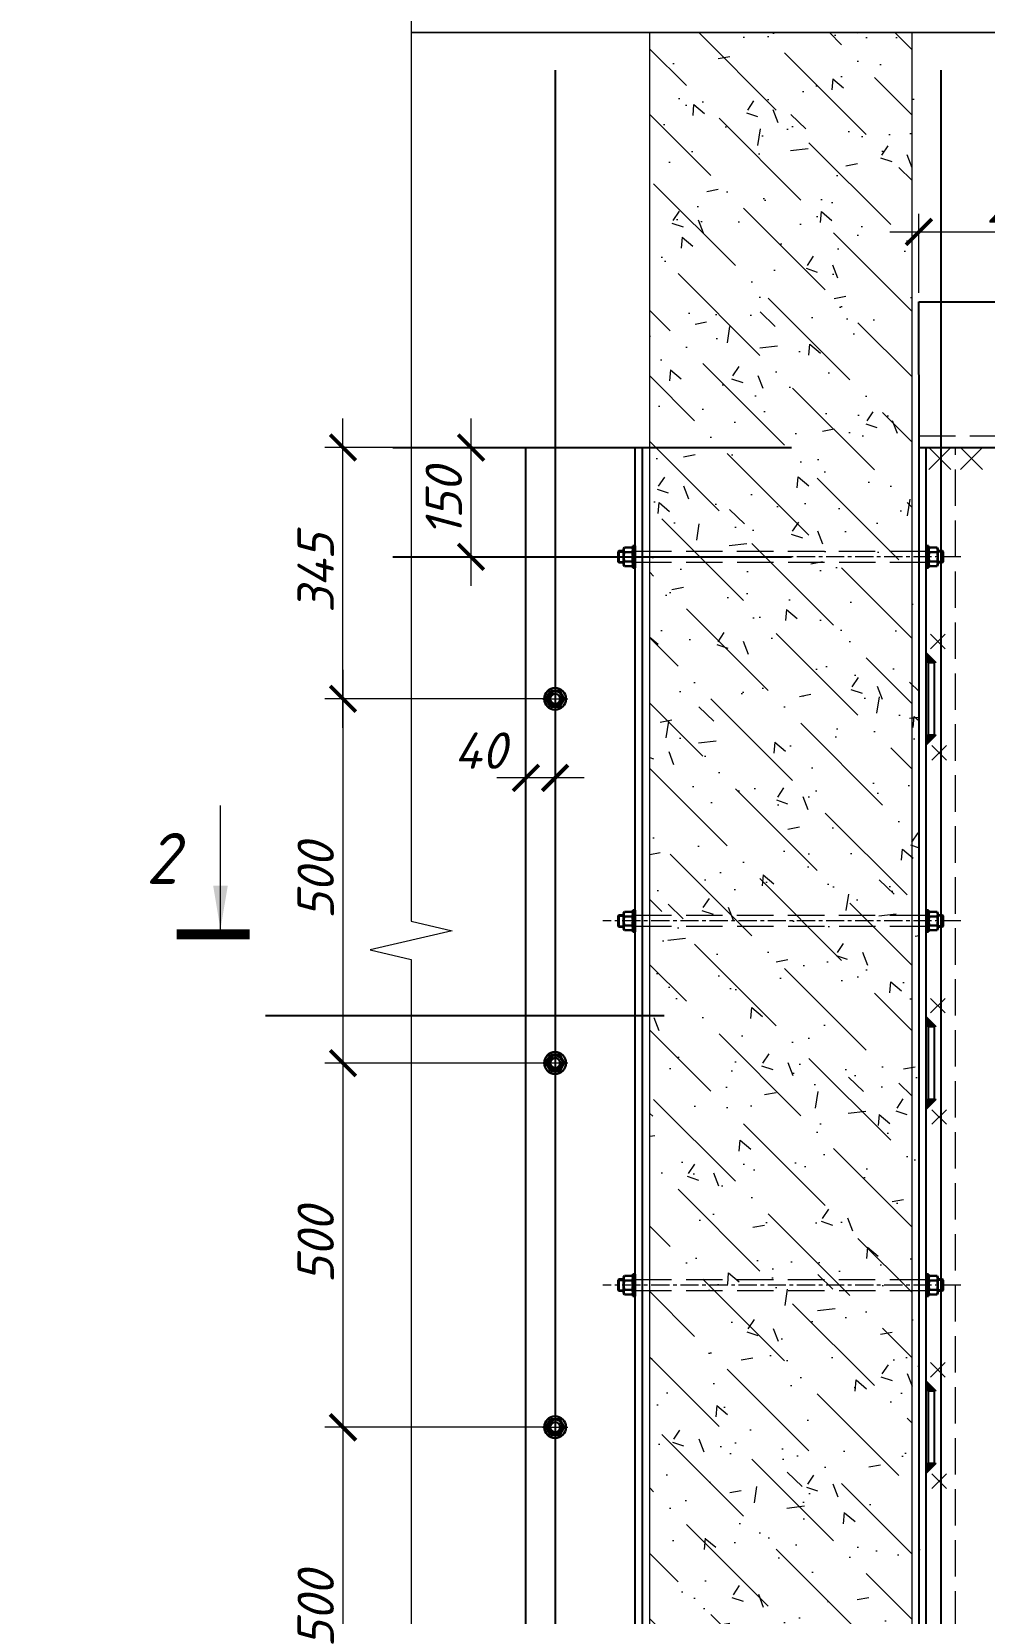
# Model space of a CAD drawing. Header units: millimetres. Extents: x 749182 to 2267578, y 70462 to 311449.
# Drawn here: x 2177090 to 2178398, y 157133 to 159304 of the extents above; entities that cross this region are included whole.
import ezdxf

# ---------------------------------------------------------------- set-up
doc = ezdxf.new("R2010")
doc.units = ezdxf.units.MM
doc.linetypes.add('ГОСТ 2.303 4', pattern=[7, 5, -2, 0])
doc.linetypes.add('осеваяX2', pattern=[4, 2.5, -0.5, 0.5, -0.5])
doc.layers.get('Defpoints').update_dxf_attribs({"color": 255})
for name, color, linetype, lineweight in [('1Стены', 252, 'Continuous', 25), ('монолит', 176, 'Continuous', 50), ('Оси', 165, 'осеваяX2', 13), ('Размер', 7, 'Continuous', 13), ('сварка', 156, 'Continuous', 9), ('штрих', 8, 'Continuous', 5), ('штриховка кирпич', 42, 'Continuous', 5)]:
    doc.layers.add(name, color=color, linetype=linetype, lineweight=lineweight)
doc.layers.add('CS_UNPLOTTED', color=254, linetype='Continuous', plot=False)
doc.layers.add('металл', color=124, linetype='Continuous')
doc.layers.add('Текст', color=7, linetype='Continuous')
doc.styles.add('GOST 2.304_new', font='isocpeur.ttf', dxfattribs={"width": 0.9, "oblique": 15})
doc.styles.add('М2', font='isocpeui.ttf')
doc.dimstyles.new('SPDS', dxfattribs={"dimscale": 25, "dimtxt": 2.5, "dimasz": 1.77, "dimexe": 1.25, "dimexo": 0.625, "dimtad": 1, "dimdec": 0, "dimrnd": 0.001, "dimtxsty": 'GOST 2.304_new', "dimblk": 'ARCHTICK', "dimcen": 2.5, "dimdle": 2, "dimclrt": 256, "dimazin": 2, "dimtfac": 0.75, "dimtdec": 0, "dimtmove": 1, "dimatfit": 3, "dimfxl": 0, "dimtolj": 1, "dimlwd": 9, "dimlwe": 9, "dimarcsym": 0})

# ---------------------------------------------------------------- blocks, each defined once
blk = doc.blocks.new('_ArchTick')
at = {"color": 0, "linetype": 'ByBlock', "const_width": 0.15}
blk.add_lwpolyline([(-0.5, -0.5), (0.5, 0.5)], dxfattribs=at)
blk = doc.blocks.new('*D1075')
at = {"color": 0, "lineweight": 9, "ltscale": 20, "transparency": 16777216}
for p, q in [((2178308.1, 158945.8), (2178308.1, 159054.4)), ((2178598.3, 158895.8), (2178598.3, 159054.4)), ((2178268.1, 159029.4), (2178638.3, 159029.4))]:
    blk.add_line(p, q, dxfattribs=at)
at = {"layer": 'Defpoints', "color": 0, "lineweight": 20, "ltscale": 20, "transparency": 16777216}
for p in [(2178598.3, 159029.4), (2178308.1, 158933.3), (2178598.3, 158883.3)]:
    blk.add_point(p, dxfattribs=at)
at = {"color": 0, "lineweight": 9, "ltscale": 20, "transparency": 16777216, "xscale": 35.4, "yscale": 35.4, "zscale": 35.4, "rotation": 180}
blk.add_blockref('_ArchTick', (2178308.1, 159029.4), dxfattribs=at)
at = {"color": 0, "lineweight": 9, "ltscale": 20, "transparency": 16777216, "xscale": 35.4, "yscale": 35.4, "zscale": 35.4}
blk.add_blockref('_ArchTick', (2178598.3, 159029.4), dxfattribs=at)
at = {"ltscale": 20, "transparency": 16777216, "insert": (2178453.2, 159066.9), "char_height": 50, "attachment_point": 5, "style": 'М2'}
blk.add_mtext('\\A1;290', dxfattribs=at)
blk = doc.blocks.new('свар')
at = {"layer": 'сварка', "color": 0, "linetype": 'Continuous', "ltscale": 10}
for p, q in [((10, 10), (-10, -10)), ((-10, 10), (10, -10))]:
    blk.add_line(p, q, dxfattribs=at)
blk = doc.blocks.new('м16')
at = {"layer": 'металл', "lineweight": 30, "ltscale": 20}
for p, q in [((-11, 6.4), (0, 12.7)), ((-11, -6.4), (-11, 6.4)), ((0, 12.7), (11, 6.4)), ((11, 6.4), (11, -6.4)), ((0, -12.7), (-11, -6.4)), ((11, -6.4), (0, -12.7))]:
    blk.add_line(p, q, dxfattribs=at)
blk.add_circle((0, 0), 15, dxfattribs=at)
for radius, start, end in [(10.4, 0, 180), (10.4, 180, 0), (6.92, 0, 180), (6.92, 180, 0)]:
    blk.add_arc((0, 0), radius, start, end, dxfattribs=at)
at = {"layer": 'металл', "linetype": 'Continuous', "lineweight": 25, "ltscale": 20}
blk.add_arc((0, 0), 8, 255, 165, dxfattribs=at)
at = {"layer": 'Оси', "ltscale": 20}
for p, q in [((17, 0), (-17.3, 0)), ((0, 17.3), (0, -17.3))]:
    blk.add_line(p, q, dxfattribs=at)
blk = doc.blocks.new('*D1076')
at = {"color": 0, "lineweight": 9, "ltscale": 20, "transparency": 16777216}
for p, q in [((2177517.2, 158428.3), (2177517.2, 157848.1)), ((2177778.7, 158388.3), (2177492.2, 158388.3)), ((2177756, 157888.1), (2177492.2, 157888.1))]:
    blk.add_line(p, q, dxfattribs=at)
at = {"layer": 'Defpoints', "color": 0, "lineweight": 20, "ltscale": 20, "transparency": 16777216}
for p in [(2177791.2, 158388.3), (2177517.2, 157888.1), (2177768.5, 157888.1)]:
    blk.add_point(p, dxfattribs=at)
at = {"color": 0, "lineweight": 9, "ltscale": 20, "transparency": 16777216, "xscale": 35.4, "yscale": 35.4, "zscale": 35.4}
for p, rotation in [((2177517.2, 158388.3), 90), ((2177517.2, 157888.1), 270)]:
    blk.add_blockref('_ArchTick', p, dxfattribs=dict(at, rotation=rotation))
at = {"ltscale": 20, "transparency": 16777216, "insert": (2177479.7, 158138.2), "char_height": 50, "attachment_point": 5, "rotation": 90, "style": 'М2'}
blk.add_mtext('\\A1;500', dxfattribs=at)
blk = doc.blocks.new('*D1077')
at = {"color": 0, "lineweight": 9, "ltscale": 20, "transparency": 16777216}
for p, q in [((2177517.2, 157928.1), (2177517.2, 157348.1)), ((2177796, 157888.1), (2177492.2, 157888.1)), ((2177796, 157388.1), (2177492.2, 157388.1))]:
    blk.add_line(p, q, dxfattribs=at)
at = {"layer": 'Defpoints', "color": 0, "lineweight": 20, "ltscale": 20, "transparency": 16777216}
for p in [(2177808.5, 157888.1), (2177517.2, 157388.1), (2177808.5, 157388.1)]:
    blk.add_point(p, dxfattribs=at)
at = {"color": 0, "lineweight": 9, "ltscale": 20, "transparency": 16777216, "xscale": 35.4, "yscale": 35.4, "zscale": 35.4}
for p, rotation in [((2177517.2, 157888.1), 90), ((2177517.2, 157388.1), 270)]:
    blk.add_blockref('_ArchTick', p, dxfattribs=dict(at, rotation=rotation))
at = {"ltscale": 20, "transparency": 16777216, "insert": (2177479.7, 157638.1), "char_height": 50, "attachment_point": 5, "rotation": 90, "style": 'М2'}
blk.add_mtext('\\A1;500', dxfattribs=at)
blk = doc.blocks.new('*D1078')
at = {"color": 0, "lineweight": 9, "ltscale": 20, "transparency": 16777216}
for p, q in [((2177517.2, 157428.1), (2177517.2, 156848.3)), ((2177796, 157388.1), (2177492.2, 157388.1)), ((2177796, 156888.3), (2177492.2, 156888.3))]:
    blk.add_line(p, q, dxfattribs=at)
at = {"layer": 'Defpoints', "color": 0, "lineweight": 20, "ltscale": 20, "transparency": 16777216}
for p in [(2177808.5, 157388.1), (2177517.2, 156888.3), (2177808.5, 156888.3)]:
    blk.add_point(p, dxfattribs=at)
at = {"color": 0, "lineweight": 9, "ltscale": 20, "transparency": 16777216, "xscale": 35.4, "yscale": 35.4, "zscale": 35.4}
for p, rotation in [((2177517.2, 157388.1), 90), ((2177517.2, 156888.3), 270)]:
    blk.add_blockref('_ArchTick', p, dxfattribs=dict(at, rotation=rotation))
at = {"ltscale": 20, "transparency": 16777216, "insert": (2177479.7, 157138.2), "char_height": 50, "attachment_point": 5, "rotation": 90, "style": 'М2'}
blk.add_mtext('\\A1;500', dxfattribs=at)
blk = doc.blocks.new('*D1079')
at = {"layer": 'Defpoints', "color": 0, "lineweight": 20, "ltscale": 20, "transparency": 16777216}
for p in [(2177768.5, 158370.2), (2177808.5, 158368), (2177768.5, 158279.7)]:
    blk.add_point(p, dxfattribs=at)
at = {"layer": 'Размер', "color": 0, "lineweight": 9, "ltscale": 20, "transparency": 16777216}
for p, q in [((2177768.5, 158357.7), (2177768.5, 158254.7)), ((2177808.5, 158355.5), (2177808.5, 158254.7)), ((2177848.5, 158279.7), (2177728.5, 158279.7))]:
    blk.add_line(p, q, dxfattribs=at)
at = {"layer": 'Размер', "color": 0, "lineweight": 9, "ltscale": 20, "transparency": 16777216, "xscale": 35.4, "yscale": 35.4, "zscale": 35.4, "rotation": 180}
blk.add_blockref('_ArchTick', (2177768.5, 158279.7), dxfattribs=at)
at = {"layer": 'Размер', "color": 0, "lineweight": 9, "ltscale": 20, "transparency": 16777216, "xscale": 35.4, "yscale": 35.4, "zscale": 35.4}
blk.add_blockref('_ArchTick', (2177808.5, 158279.7), dxfattribs=at)
at = {"layer": 'Размер', "ltscale": 20, "transparency": 16777216, "insert": (2177705.6, 158317.2), "char_height": 50, "attachment_point": 5, "style": 'М2'}
blk.add_mtext('\\A1;40', dxfattribs=at)
blk = doc.blocks.new('*D1081')
at = {"color": 0, "lineweight": 9, "ltscale": 20, "transparency": 16777216}
for p, q in [((2177517.2, 158348.3), (2177517.2, 158773.3)), ((2177756, 158733.3), (2177492.2, 158733.3)), ((2177796, 158388.3), (2177492.2, 158388.3))]:
    blk.add_line(p, q, dxfattribs=at)
at = {"layer": 'Defpoints', "color": 0, "lineweight": 20, "ltscale": 20, "transparency": 16777216}
for p in [(2177517.2, 158733.3), (2177768.5, 158733.3), (2177808.5, 158388.3)]:
    blk.add_point(p, dxfattribs=at)
at = {"color": 0, "lineweight": 9, "ltscale": 20, "transparency": 16777216, "xscale": 35.4, "yscale": 35.4, "zscale": 35.4}
for p, rotation in [((2177517.2, 158733.3), 90), ((2177517.2, 158388.3), 270)]:
    blk.add_blockref('_ArchTick', p, dxfattribs=dict(at, rotation=rotation))
at = {"ltscale": 20, "transparency": 16777216, "insert": (2177479.7, 158560.8), "char_height": 50, "attachment_point": 5, "rotation": 90, "style": 'М2'}
blk.add_mtext('\\A1;345', dxfattribs=at)
blk = doc.blocks.new('*D1082')
at = {"color": 0, "lineweight": 9, "ltscale": 20, "transparency": 16777216}
for p, q in [((2177693.1, 158543.3), (2177693.1, 158773.3)), ((2177847, 158733.3), (2177668.1, 158733.3)), ((2177847, 158583.3), (2177668.1, 158583.3))]:
    blk.add_line(p, q, dxfattribs=at)
at = {"layer": 'Defpoints', "color": 0, "lineweight": 20, "ltscale": 20, "transparency": 16777216}
for p in [(2177693.1, 158733.3), (2177859.5, 158733.3), (2177859.5, 158583.3)]:
    blk.add_point(p, dxfattribs=at)
at = {"color": 0, "lineweight": 9, "ltscale": 20, "transparency": 16777216, "xscale": 35.4, "yscale": 35.4, "zscale": 35.4}
for p, rotation in [((2177693.1, 158733.3), 90), ((2177693.1, 158583.3), 270)]:
    blk.add_blockref('_ArchTick', p, dxfattribs=dict(at, rotation=rotation))
at = {"ltscale": 20, "transparency": 16777216, "insert": (2177655.6, 158658.3), "char_height": 50, "attachment_point": 5, "rotation": 90, "style": 'М2'}
blk.add_mtext('\\A1;150', dxfattribs=at)

msp = doc.modelspace()

# ---------------------------------------------------------------- hatches: boundary and pattern name
at = {"layer": 'сварка', "linetype": 'Continuous', "ltscale": 5}
for points in [[(2178318.3378, 158438.3743), (2178318.3378, 158452.0177), (2178331.9812, 158438.3743)], [(2178318.3378, 158338.1787), (2178318.3378, 158324.5353), (2178331.9812, 158338.1787)], [(2178318.3378, 157938.3743), (2178318.3378, 157952.0177), (2178331.9812, 157938.3743)], [(2178318.3378, 157838.1787), (2178318.3378, 157824.5353), (2178331.9812, 157838.1787)], [(2178318.3378, 157438.3743), (2178318.3378, 157452.0177), (2178331.9812, 157438.3743)], [(2178318.3378, 157338.1787), (2178318.3378, 157324.5353), (2178331.9812, 157338.1787)]]:
    msp.add_hatch(color=0, dxfattribs=at).paths.add_polyline_path(points, flags=0)
at = {"layer": 'штрих', "ltscale": 100}
h = msp.add_hatch(dxfattribs=at)
h.set_pattern_fill('AR-CONC', color=256, angle=-90)
h.set_pattern_definition([(320, (-39687977.61, -1355139.28), (-15.93908554, -182.184669), [19.05, -209.55]), (265, (-39687977.61, -1355139.28), (191.0568452, 35.2434214), [15.24, -167.6405842]), (10.4514447, (-39687978.94, -1355154.46), (175.1177519, -146.9412471), [16.1900088, -178.0902446]), (316.1842, (-39687926.81, -1355139.28), (-42.0423279, -271.0790409), [28.575, -314.325]), (6.6355576, (-39687930.32, -1355161.87), (247.4261246, -237.404134), [24.2850231, -267.1356082]), (261.1841512, (-39687926.8, -1355139.28), (247.4261246, -237.404134), [22.859967, -251.459732]), (291, (-39687939.51, -1355164.68), (-102.2651982, -151.61439127), [19.05, -209.55]), (236, (-39687939.51, -1355164.68), (184.1879661, -61.80202835), [15.24, -167.64]), (341.451445, (-39687948.04, -1355177.31), (81.9227689, -213.4164193), [16.1900088, -178.0899376]), (307.5, (-39687977.61, -1355139.28), (84.55503887, -3.08860325), [0, -165.608, 0, -170.18, 0, -168.275]), (277.5, (-39687977.61, -1355139.28), (100.18057482, -66.81966251), [0, -97.028, 0, -161.798, 0, -64.135]), (237.5, (-39687977.61, -1355082.64), (-5.72874399, -135.59059517), [0, -63.5, 0, -198.12, 0, -262.89]), (227.5, (-39687977.61, -1355057.24), (25.42649103, -148.1291814), [0, -82.55, 0, -131.572, 0, -186.69])])
h.paths.add_polyline_path([(2178309.3665, 156343.3906), (2178308.3378, 159101.2913), (2178308.3378, 159110.0413), (2178308.3378, 159127.5413), (2178308.3378, 159136.2913), (2178308.3378, 159303.4639), (2177938.3378, 159303.4639), (2177939.3665, 156343.3906)])
h = msp.add_hatch(dxfattribs=at)
h.set_pattern_fill('ANSI36', color=256, scale=20, angle=-90)
h.set_pattern_definition([(315, (-39664661.56, -1362698.72), (123.47852166, -33.67596045), [158.75, -31.75, 0, -31.75])])
h.paths.add_polyline_path([(2178298.3378, 156343.5388), (2178298.3378, 159101.2913), (2178298.3378, 159110.0413), (2178298.3378, 159127.5413), (2178298.3378, 159136.2913), (2178298.3378, 159303.4639), (2177938.3378, 159303.4639), (2177939.3665, 156343.3906)])

# ---------------------------------------------------------------- linework, layer by layer
at = {"layer": '1Стены', "color": 0, "linetype": 'ГОСТ 2.303 4', "lineweight": 13, "ltscale": 10}
for p, q in [((2178308.322, 158749.2964), (2180318.6378, 158751.2816)), ((2178358.3146, 156343.2765), (2178358.3146, 158733.3357))]:
    msp.add_line(p, q, dxfattribs=at)
at = {"layer": 'CS_UNPLOTTED', "ltscale": 20}
for p, q in [((2177808.481, 159251.4254), (2177808.481, 156326.55)), ((2178338.3378, 159251.4155), (2178338.3378, 156426.5401))]:
    msp.add_line(p, q, dxfattribs=at)
at = {"layer": 'CS_UNPLOTTED', "ltscale": 100}
for p, q in [((2177585.6075, 158733.2864), (2178133.3722, 158733.2864)), ((2177585.6075, 158583.2864), (2178133.3722, 158583.2864)), ((2177410.7162, 157953.3164), (2177958.481, 157953.3164))]:
    msp.add_line(p, q, dxfattribs=at)
at = {"layer": 'металл', "color": 0, "ltscale": 20}
for p, q in [((2178308.1403, 158933.2765), (2182388.6476, 158937.3158)), ((2178308.3378, 158733.2864), (2178308.1403, 158933.2862)), ((2178308.3378, 158733.2864), (2182388.6476, 158737.3158)), ((2177768.481, 156343.3977), (2177768.481, 158733.2864)), ((2177768.481, 158733.2864), (2177928.481, 158733.2864)), ((2177918.481, 156343.3939), (2177918.481, 158733.2864)), ((2177928.481, 156343.3977), (2177928.481, 158733.2864)), ((2178308.3378, 156343.2765), (2178308.3378, 158733.2864)), ((2178318.3378, 156343.2765), (2178318.3378, 158733.2962))]:
    msp.add_line(p, q, dxfattribs=at)
at = {"layer": 'металл', "linetype": 'Continuous', "lineweight": 30, "ltscale": 10}
for p, q in [((2177896.2037, 158591.2868), (2177895.1217, 158590.2048)), ((2177895.1217, 158590.2048), (2177895.1217, 158576.3688)), ((2177896.2037, 158591.2868), (2177896.2037, 158575.2868)), ((2177896.2037, 158591.2868), (2177902.481, 158591.2868)), ((2177902.481, 158593.7368), (2177903.781, 158595.9885)), ((2177902.481, 158583.2868), (2177902.481, 158593.7368)), ((2177902.481, 158583.2868), (2177902.481, 158572.8368)), ((2177903.781, 158595.9885), (2177914.181, 158595.9885)), ((2177914.181, 158589.6376), (2177903.781, 158589.6376)), ((2177915.481, 158593.7368), (2177914.181, 158595.9885)), ((2177915.481, 158598.2868), (2177915.481, 158568.2868)), ((2177918.481, 158598.2868), (2177915.481, 158598.2868)), ((2177915.481, 158583.2868), (2177915.481, 158593.7368)), ((2177915.481, 158591.2868), (2177915.481, 158575.2868)), ((2177915.481, 158583.2868), (2177915.481, 158572.8368)), ((2177918.481, 158568.2868), (2177918.481, 158598.2868)), ((2178318.3378, 158568.2822), (2178318.3378, 158598.2822)), ((2178318.3378, 158598.2822), (2178321.3378, 158598.2822)), ((2178321.3378, 158598.2822), (2178321.3378, 158568.2822)), ((2178321.3378, 158593.7322), (2178322.6378, 158595.9839)), ((2178321.3378, 158583.2822), (2178321.3378, 158593.7322)), ((2178321.3378, 158591.2822), (2178321.3378, 158575.2822)), ((2178321.3378, 158583.2822), (2178321.3378, 158572.8322)), ((2178333.0378, 158595.9839), (2178322.6378, 158595.9839)), ((2178322.6378, 158589.6331), (2178333.0378, 158589.6331)), ((2178334.3378, 158593.7322), (2178333.0378, 158595.9839)), ((2178334.3378, 158583.2822), (2178334.3378, 158593.7322)), ((2178340.6151, 158591.2822), (2178334.3378, 158591.2822)), ((2178334.3378, 158583.2822), (2178334.3378, 158572.8322)), ((2178340.6151, 158591.2822), (2178341.6971, 158590.2002)), ((2178340.6151, 158591.2822), (2178340.6151, 158575.2822)), ((2178341.6971, 158590.2002), (2178341.6971, 158576.3642)), ((2177895.1217, 158576.3688), (2177896.2037, 158575.2868)), ((2177902.481, 158575.2868), (2177896.2037, 158575.2868)), ((2177902.481, 158572.8368), (2177903.781, 158570.5851)), ((2177914.181, 158576.9359), (2177903.781, 158576.9359)), ((2177903.781, 158570.5851), (2177914.181, 158570.5851)), ((2177915.481, 158572.8368), (2177914.181, 158570.5851)), ((2177915.481, 158568.2868), (2177918.481, 158568.2868)), ((2178321.3378, 158568.2822), (2178318.3378, 158568.2822)), ((2178321.3378, 158572.8322), (2178322.6378, 158570.5805)), ((2178322.6378, 158576.9314), (2178333.0378, 158576.9314)), ((2178333.0378, 158570.5805), (2178322.6378, 158570.5805)), ((2178334.3378, 158572.8322), (2178333.0378, 158570.5805)), ((2178334.3378, 158575.2822), (2178340.6151, 158575.2822)), ((2178341.6971, 158576.3642), (2178340.6151, 158575.2822)), ((2177896.2037, 158091.2868), (2177895.1217, 158090.2048)), ((2177895.1217, 158090.2048), (2177895.1217, 158076.3688)), ((2177896.2037, 158091.2868), (2177896.2037, 158075.2868)), ((2177896.2037, 158091.2868), (2177902.481, 158091.2868)), ((2177902.481, 158093.7368), (2177903.781, 158095.9885)), ((2177902.481, 158083.2868), (2177902.481, 158093.7368)), ((2177902.481, 158083.2868), (2177902.481, 158072.8368)), ((2177903.781, 158095.9885), (2177914.181, 158095.9885)), ((2177914.181, 158089.6376), (2177903.781, 158089.6376)), ((2177915.481, 158093.7368), (2177914.181, 158095.9885)), ((2177915.481, 158098.2868), (2177915.481, 158068.2868)), ((2177918.481, 158098.2868), (2177915.481, 158098.2868)), ((2177915.481, 158083.2868), (2177915.481, 158093.7368)), ((2177915.481, 158091.2868), (2177915.481, 158075.2868)), ((2177915.481, 158083.2868), (2177915.481, 158072.8368)), ((2177918.481, 158068.2868), (2177918.481, 158098.2868)), ((2178318.3378, 158068.2822), (2178318.3378, 158098.2822)), ((2178318.3378, 158098.2822), (2178321.3378, 158098.2822)), ((2178321.3378, 158098.2822), (2178321.3378, 158068.2822)), ((2178321.3378, 158093.7322), (2178322.6378, 158095.9839)), ((2178321.3378, 158083.2822), (2178321.3378, 158093.7322)), ((2178321.3378, 158091.2822), (2178321.3378, 158075.2822)), ((2178321.3378, 158083.2822), (2178321.3378, 158072.8322)), ((2178333.0378, 158095.9839), (2178322.6378, 158095.9839)), ((2178322.6378, 158089.6331), (2178333.0378, 158089.6331)), ((2178334.3378, 158093.7322), (2178333.0378, 158095.9839)), ((2178334.3378, 158083.2822), (2178334.3378, 158093.7322)), ((2178340.6151, 158091.2822), (2178334.3378, 158091.2822)), ((2178334.3378, 158083.2822), (2178334.3378, 158072.8322)), ((2178340.6151, 158091.2822), (2178341.6971, 158090.2002)), ((2178340.6151, 158091.2822), (2178340.6151, 158075.2822)), ((2178341.6971, 158090.2002), (2178341.6971, 158076.3642)), ((2177895.1217, 158076.3688), (2177896.2037, 158075.2868)), ((2177902.481, 158075.2868), (2177896.2037, 158075.2868)), ((2177902.481, 158072.8368), (2177903.781, 158070.5851)), ((2177914.181, 158076.9359), (2177903.781, 158076.9359)), ((2177903.781, 158070.5851), (2177914.181, 158070.5851)), ((2177915.481, 158072.8368), (2177914.181, 158070.5851)), ((2177915.481, 158068.2868), (2177918.481, 158068.2868)), ((2178321.3378, 158068.2822), (2178318.3378, 158068.2822)), ((2178321.3378, 158072.8322), (2178322.6378, 158070.5805)), ((2178322.6378, 158076.9314), (2178333.0378, 158076.9314)), ((2178333.0378, 158070.5805), (2178322.6378, 158070.5805)), ((2178334.3378, 158072.8322), (2178333.0378, 158070.5805)), ((2178334.3378, 158075.2822), (2178340.6151, 158075.2822)), ((2178341.6971, 158076.3642), (2178340.6151, 158075.2822)), ((2177896.2037, 157591.2868), (2177895.1217, 157590.2048)), ((2177895.1217, 157590.2048), (2177895.1217, 157576.3688)), ((2177896.2037, 157591.2868), (2177896.2037, 157575.2868)), ((2177896.2037, 157591.2868), (2177902.481, 157591.2868)), ((2177902.481, 157593.7368), (2177903.781, 157595.9885)), ((2177902.481, 157583.2868), (2177902.481, 157593.7368)), ((2177903.781, 157595.9885), (2177914.181, 157595.9885)), ((2177914.181, 157589.6376), (2177903.781, 157589.6376)), ((2177915.481, 157593.7368), (2177914.181, 157595.9885)), ((2177915.481, 157598.2868), (2177915.481, 157568.2868)), ((2177918.481, 157598.2868), (2177915.481, 157598.2868)), ((2177915.481, 157583.2868), (2177915.481, 157593.7368)), ((2177915.481, 157591.2868), (2177915.481, 157575.2868)), ((2177918.481, 157568.2868), (2177918.481, 157598.2868)), ((2178318.3378, 157568.2822), (2178318.3378, 157598.2822)), ((2178318.3378, 157598.2822), (2178321.3378, 157598.2822)), ((2178321.3378, 157598.2822), (2178321.3378, 157568.2822)), ((2178321.3378, 157593.7322), (2178322.6378, 157595.9839)), ((2178321.3378, 157583.2822), (2178321.3378, 157593.7322)), ((2178321.3378, 157591.2822), (2178321.3378, 157575.2822)), ((2178333.0378, 157595.9839), (2178322.6378, 157595.9839)), ((2178322.6378, 157589.6331), (2178333.0378, 157589.6331)), ((2178334.3378, 157593.7322), (2178333.0378, 157595.9839)), ((2178334.3378, 157583.2822), (2178334.3378, 157593.7322)), ((2178340.6151, 157591.2822), (2178334.3378, 157591.2822)), ((2178340.6151, 157591.2822), (2178341.6971, 157590.2002)), ((2178340.6151, 157591.2822), (2178340.6151, 157575.2822)), ((2178341.6971, 157590.2002), (2178341.6971, 157576.3642)), ((2177895.1217, 157576.3688), (2177896.2037, 157575.2868)), ((2177902.481, 157575.2868), (2177896.2037, 157575.2868)), ((2177902.481, 157583.2868), (2177902.481, 157572.8368)), ((2177902.481, 157572.8368), (2177903.781, 157570.5851)), ((2177914.181, 157576.9359), (2177903.781, 157576.9359)), ((2177903.781, 157570.5851), (2177914.181, 157570.5851)), ((2177915.481, 157572.8368), (2177914.181, 157570.5851)), ((2177915.481, 157583.2868), (2177915.481, 157572.8368)), ((2177915.481, 157568.2868), (2177918.481, 157568.2868)), ((2178321.3378, 157568.2822), (2178318.3378, 157568.2822)), ((2178321.3378, 157583.2822), (2178321.3378, 157572.8322)), ((2178321.3378, 157572.8322), (2178322.6378, 157570.5805)), ((2178322.6378, 157576.9314), (2178333.0378, 157576.9314)), ((2178333.0378, 157570.5805), (2178322.6378, 157570.5805)), ((2178334.3378, 157572.8322), (2178333.0378, 157570.5805)), ((2178334.3378, 157583.2822), (2178334.3378, 157572.8322)), ((2178334.3378, 157575.2822), (2178340.6151, 157575.2822)), ((2178341.6971, 157576.3642), (2178340.6151, 157575.2822))]:
    msp.add_line(p, q, dxfattribs=at)
at = {"layer": 'металл', "color": 0, "ltscale": 20}
for points in [[(2178321.3469, 158438.2765), (2178329.3469, 158438.2765), (2178329.3469, 158338.2765), (2178321.3469, 158338.2765)], [(2178321.3469, 157938.2765), (2178329.3469, 157938.2765), (2178329.3469, 157838.2765), (2178321.3469, 157838.2765)], [(2178321.3469, 157438.2765), (2178329.3469, 157438.2765), (2178329.3469, 157338.2765), (2178321.3469, 157338.2765)]]:
    msp.add_lwpolyline(points, close=True, dxfattribs=at)
at = {"layer": 'металл', "linetype": 'Continuous', "lineweight": 30, "ltscale": 10}
for centre, radius, start, end in [((2177908.4213, 158592.813), 5.6228, 154.3842475, 214.3842473), ((2177923.8161, 158583.2868), 21.0175, 162.4120461, 197.5879539), ((2177909.5406, 158592.813), 5.6228, 325.6157527, 25.6157525), ((2177894.1459, 158583.2868), 21.0175, 342.4120461, 17.5879539), ((2178327.2781, 158592.8085), 5.6228, 154.3842475, 214.3842473), ((2178342.6729, 158583.2822), 21.0175, 162.4120461, 197.5879539), ((2178328.3974, 158592.8085), 5.6228, 325.6157527, 25.6157525), ((2178313.0027, 158583.2822), 21.0175, 342.4120461, 17.5879539), ((2177908.4213, 158573.7605), 5.6228, 145.6157527, 205.6157525), ((2177909.5406, 158573.7605), 5.6228, 334.3842475, 34.3842473), ((2178327.2781, 158573.756), 5.6228, 145.6157527, 205.6157525), ((2178328.3974, 158573.756), 5.6228, 334.3842475, 34.3842473), ((2177908.4213, 158092.813), 5.6228, 154.3842475, 214.3842473), ((2177923.8161, 158083.2868), 21.0175, 162.4120461, 197.5879539), ((2177909.5406, 158092.813), 5.6228, 325.6157527, 25.6157525), ((2177894.1459, 158083.2868), 21.0175, 342.4120461, 17.5879539), ((2178327.2781, 158092.8085), 5.6228, 154.3842475, 214.3842473), ((2178342.6729, 158083.2822), 21.0175, 162.4120461, 197.5879539), ((2178328.3974, 158092.8085), 5.6228, 325.6157527, 25.6157525), ((2178313.0027, 158083.2822), 21.0175, 342.4120461, 17.5879539), ((2177908.4213, 158073.7605), 5.6228, 145.6157527, 205.6157525), ((2177909.5406, 158073.7605), 5.6228, 334.3842475, 34.3842473), ((2178327.2781, 158073.756), 5.6228, 145.6157527, 205.6157525), ((2178328.3974, 158073.756), 5.6228, 334.3842475, 34.3842473), ((2177908.4213, 157592.813), 5.6228, 154.3842475, 214.3842473), ((2177923.8161, 157583.2868), 21.0175, 162.4120461, 197.5879539), ((2177909.5406, 157592.813), 5.6228, 325.6157527, 25.6157525), ((2177894.1459, 157583.2868), 21.0175, 342.4120461, 17.5879539), ((2178327.2781, 157592.8085), 5.6228, 154.3842475, 214.3842473), ((2178342.6729, 157583.2822), 21.0175, 162.4120461, 197.5879539), ((2178328.3974, 157592.8085), 5.6228, 325.6157527, 25.6157525), ((2178313.0027, 157583.2822), 21.0175, 342.4120461, 17.5879539), ((2177908.4213, 157573.7605), 5.6228, 145.6157527, 205.6157525), ((2177909.5406, 157573.7605), 5.6228, 334.3842475, 34.3842473), ((2178327.2781, 157573.756), 5.6228, 145.6157527, 205.6157525), ((2178328.3974, 157573.756), 5.6228, 334.3842475, 34.3842473)]:
    msp.add_arc(centre, radius, start, end, dxfattribs=at)
at = {"layer": 'монолит', "color": 0, "lineweight": 25, "ltscale": 100}
msp.add_line((2177610.7501, 159303.2765), (2182867.0737, 159305.2816), dxfattribs=at)
at = {"layer": 'Оси', "ltscale": 10}
for p, q in [((2178365.6002, 158583.2822), (2177873.9386, 158583.2868)), ((2178365.6002, 158083.2822), (2177873.9386, 158083.2868)), ((2178365.6002, 157583.2822), (2177873.9386, 157583.2868))]:
    msp.add_line(p, q, dxfattribs=at)
at = {"layer": 'Размер', "ltscale": 100}
for p, q in [((2177938.3378, 159303.3164), (2177938.3378, 156343.3164)), ((2178298.3378, 159303.4639), (2178298.3378, 156343.2765))]:
    msp.add_line(p, q, dxfattribs=at)
at = {"layer": 'Размер', "linetype": 'Continuous', "ltscale": 20}
msp.add_line((2177348.9199, 158071.8917), (2177348.9199, 158241.8917), dxfattribs=at)
at = {"layer": 'Размер', "color": 0, "linetype": 'Continuous', "ltscale": 20, "const_width": 14}
msp.add_lwpolyline([(2177288.9199, 158064.8917), (2177388.9199, 158064.8917)], dxfattribs=at)
at = {"layer": 'Размер', "linetype": 'Continuous', "ltscale": 20}
msp.add_solid([(2177348.9199, 158071.8917), (2177338.8643, 158131.9818), (2177358.9755, 158131.9818)], dxfattribs=at)
at = {"layer": 'сварка', "color": 0, "linetype": 'Continuous', "ltscale": 15}
for p, q in [((2178351.9887, 158733.2765), (2178321.9887, 158703.2765)), ((2178321.9887, 158733.2765), (2178351.9887, 158703.2765)), ((2178395.2996, 158733.2765), (2178365.2996, 158703.2765)), ((2178365.2996, 158733.2765), (2178395.2996, 158703.2765))]:
    msp.add_line(p, q, dxfattribs=at)
at = {"layer": 'сварка', "color": 0, "linetype": 'Continuous', "ltscale": 5}
for p, q in [((2178318.3378, 158438.3743), (2178318.3378, 158452.0177)), ((2178318.3378, 158452.0177), (2178331.9812, 158438.3743)), ((2178331.9812, 158438.3743), (2178318.3378, 158438.3743)), ((2178318.3378, 158338.1787), (2178318.3378, 158324.5353)), ((2178318.3378, 158324.5353), (2178331.9812, 158338.1787)), ((2178331.9812, 158338.1787), (2178318.3378, 158338.1787)), ((2178318.3378, 157938.3743), (2178318.3378, 157952.0177)), ((2178318.3378, 157952.0177), (2178331.9812, 157938.3743)), ((2178331.9812, 157938.3743), (2178318.3378, 157938.3743)), ((2178318.3378, 157838.1787), (2178318.3378, 157824.5353)), ((2178318.3378, 157824.5353), (2178331.9812, 157838.1787)), ((2178331.9812, 157838.1787), (2178318.3378, 157838.1787)), ((2178318.3378, 157438.3743), (2178318.3378, 157452.0177)), ((2178318.3378, 157452.0177), (2178331.9812, 157438.3743)), ((2178331.9812, 157438.3743), (2178318.3378, 157438.3743)), ((2178318.3378, 157338.1787), (2178318.3378, 157324.5353)), ((2178318.3378, 157324.5353), (2178331.9812, 157338.1787)), ((2178331.9812, 157338.1787), (2178318.3378, 157338.1787))]:
    msp.add_line(p, q, dxfattribs=at)
at = {"layer": 'Текст', "linetype": 'Continuous', "lineweight": 25, "ltscale": 10}
for p, q in [((2177895.1217, 158590.2048), (2177902.481, 158590.2048)), ((2178341.6971, 158590.2002), (2178334.3378, 158590.2002)), ((2177895.1217, 158576.3688), (2177902.481, 158576.3688)), ((2178341.6971, 158576.3642), (2178334.3378, 158576.3642)), ((2177895.1217, 158090.2048), (2177902.481, 158090.2048)), ((2178341.6971, 158090.2002), (2178334.3378, 158090.2002)), ((2177895.1217, 158076.3688), (2177902.481, 158076.3688)), ((2178341.6971, 158076.3642), (2178334.3378, 158076.3642)), ((2177895.1217, 157590.2048), (2177902.481, 157590.2048)), ((2178341.6971, 157590.2002), (2178334.3378, 157590.2002)), ((2177895.1217, 157576.3688), (2177902.481, 157576.3688)), ((2178341.6971, 157576.3642), (2178334.3378, 157576.3642))]:
    msp.add_line(p, q, dxfattribs=at)
at = {"layer": 'штриховка кирпич', "linetype": 'ГОСТ 2.303 4', "lineweight": 13, "ltscale": 10}
for p, q in [((2178318.3378, 158590.6322), (2177918.481, 158590.6368)), ((2177918.481, 158575.9368), (2178318.3378, 158575.9322)), ((2178318.3378, 158090.6322), (2177918.481, 158090.6368)), ((2177918.481, 158075.9368), (2178318.3378, 158075.9322)), ((2178318.3378, 157590.6322), (2177918.481, 157590.6368)), ((2177918.481, 157575.9368), (2178318.3378, 157575.9322))]:
    msp.add_line(p, q, dxfattribs=at)
at = {"layer": 'штриховка кирпич', "color": 0, "linetype": 'Continuous', "ltscale": 15}
msp.add_lwpolyline([(2177610.7501, 159623.1883), (2177610.7501, 158082.8834), (2177667.0001, 158069.7584), (2177554.5001, 158043.5084), (2177610.7501, 158030.3834), (2177610.7501, 156069.1846)], dxfattribs=at)

# ---------------------------------------------------------------- block references
at = {"layer": 'Размер', "color": 0, "xscale": -1, "rotation": 89.99999999762781}
for p in [(2178334.0932, 158467.0069), (2178336.0968, 158314.1328), (2178334.0932, 157967.0069), (2178336.0968, 157814.1328), (2178334.0932, 157467.0069), (2178336.0968, 157314.1328)]:
    msp.add_blockref('свар', p, dxfattribs=at)
at = {"layer": 'Размер', "xscale": -1, "rotation": 89.99999999988889}
for p in [(2177808.481, 158388.2765), (2177808.481, 158388.2765), (2177808.481, 157888.2765), (2177808.481, 157388.2765)]:
    msp.add_blockref('м16', p, dxfattribs=at)

# ---------------------------------------------------------------- texts
at = {"layer": 'Размер', "linetype": 'Continuous', "ltscale": 20, "style": 'GOST 2.304_new', "oblique": 15, "width": 0.9}
msp.add_text('2', height=70, dxfattribs=at).set_placement((2177246.8909, 158134.1952))

# ---------------------------------------------------------------- dimensions: what is measured, and where the dimension line sits
at = {"ltscale": 20}
dim = msp.add_linear_dim(base=(2178598.3378, 159029.3938), p1=(2178308.1403, 158933.2862), p2=(2178598.3378, 158883.2765), dimstyle='SPDS', override={"dimscale": 20, "dimtxsty": 'М2', "dimfxl": 1.25, "dimtfill": 0, "dimarcsym": 1}, dxfattribs=at)
dim.commit()
dim.dimension.update_dxf_attribs({"geometry": '*D1075', "text_midpoint": (2178453.239, 159066.8938)})
for base, p1, p2, picture, middle in [((2177517.2177, 158733.2864), (2177808.481, 158388.2765), (2177768.481, 158733.2864), '*D1081', (2177479.7177, 158560.7814)), ((2177693.115, 158733.2864), (2177859.4899, 158583.2864), (2177859.4899, 158733.2864), '*D1082', (2177655.615, 158658.2864)), ((2177517.2177, 157888.1039), (2177791.1953, 158388.2765), (2177768.481, 157888.1039), '*D1076', (2177479.7177, 158138.1902)), ((2177517.2177, 157388.1039), (2177808.481, 157888.1039), (2177808.481, 157388.1039), '*D1077', (2177479.7177, 157638.1039)), ((2177517.2177, 156888.2765), (2177808.481, 157388.1039), (2177808.481, 156888.2765), '*D1078', (2177479.7177, 157138.1902))]:
    dim = msp.add_linear_dim(base=base, p1=p1, p2=p2, angle=90, dimstyle='SPDS', override={"dimscale": 20, "dimtxsty": 'М2', "dimfxl": 1.25, "dimtfill": 0, "dimarcsym": 1}, dxfattribs=at)
    dim.commit()
    dim.dimension.update_dxf_attribs({"geometry": picture, "text_midpoint": middle})
at = {"layer": 'Размер', "ltscale": 20}
dim = msp.add_linear_dim(base=(2177768.481, 158279.7032), p1=(2177808.481, 158367.9739), p2=(2177768.481, 158370.1912), angle=180, dimstyle='SPDS', override={"dimscale": 20, "dimtxsty": 'М2', "dimfxl": 1.25, "dimtfill": 0, "dimarcsym": 1}, dxfattribs=at)
dim.commit()
dim.dimension.update_dxf_attribs({"geometry": '*D1079', "text_midpoint": (2177705.5799, 158279.7032), "dimtype": 160})

doc.saveas('drawing.dxf')
